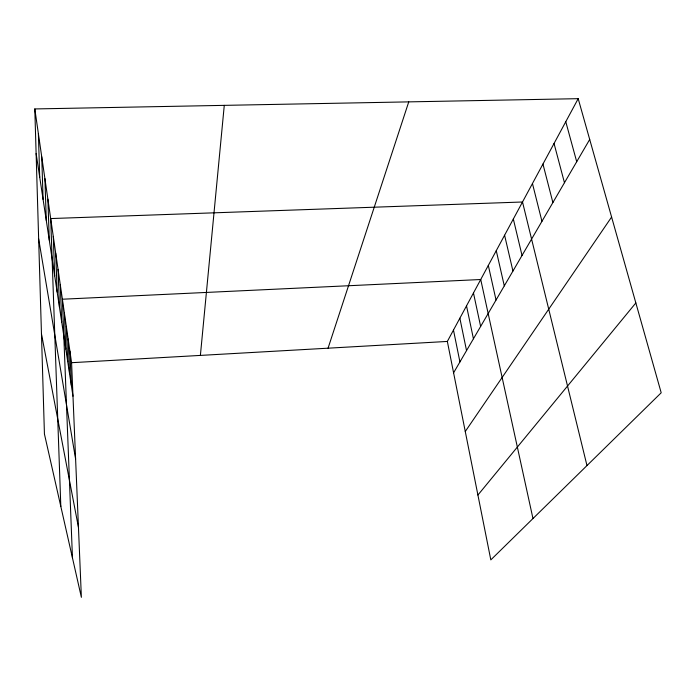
<?xml version="1.0" encoding="UTF-8"?>
<svg xmlns="http://www.w3.org/2000/svg" width="696" height="696" viewBox="0 0 696 696"><rect width="100%" height="100%" fill="white"/><g stroke="black" fill="none" stroke-linecap="round" stroke-linejoin="round"><path stroke-width="1.04" d="M200.387 355.404L224.277 105.357M328.06 348.191L408.752 101.877M578.193 98.675L661.2 392.779L490.819 559.888L447.345 341.44L578.193 98.675L34.8 108.941L44.431 434.008L81.38 597.325L71.584 362.694L34.8 108.941M453.592 372.795L589.703 139.444M465.267 431.503L611.601 217.039M477.917 495.039L635.848 302.943M71.584 362.694L447.345 341.44M565.77 121.73L576.706 161.716M554.042 143.489L564.456 182.717M542.958 164.056L552.885 202.553M532.457 183.535L541.949 221.311M586.98 465.572L522.513 201.997L50.695 218.561L60.822 506.462M513.335 219.023L522.035 255.458M504.591 235.231L512.943 271.031M496.265 250.682L504.296 285.873M488.322 265.428L496.039 300.019M532.971 518.546L480.727 279.514L62.379 299.219L72.462 557.905M473.471 292.981L480.632 326.433M466.52 305.875L473.437 338.778M459.865 318.229L466.538 350.601M453.479 330.069L459.925 361.929M41.464 333.889L78.457 527.403M38.645 238.824L75.612 459.125M36.122 153.529L72.984 396.215M69.904 351.106L71.314 385.201M68.147 338.995L69.565 373.691M66.311 326.337L67.73 361.65M64.397 313.096L65.816 349.035M60.274 284.655L61.7 321.935M58.055 269.378L59.482 307.345M55.732 253.309L57.15 291.998M53.279 236.388L54.697 275.825M47.876 199.152L49.285 240.181M44.901 178.594L46.293 220.475M41.734 156.791L43.108 199.543M38.376 133.615L39.724 177.271"/></g></svg>
